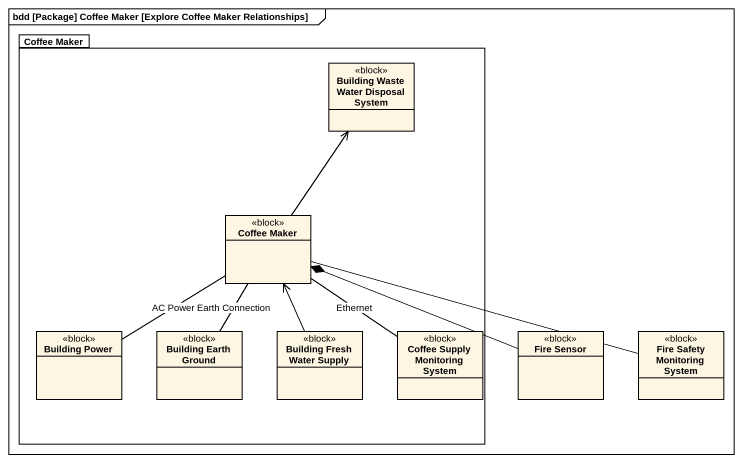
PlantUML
@startuml
mainframe bdd [Package] Coffee Maker [Explore Coffee Maker Relationships]
hide circle
hide empty members
package "Coffee Maker" as Coffee_Maker {
  class "Building Waste Water Disposal System" as Building_Waste_Water <<block>>
  class "Coffee Maker" as Coffee_Maker_2 <<block>>
  class "Building Power" as Building_Power <<block>>
  class "Building Earth Ground" as Building_Earth_Ground <<block>>
  class "Building Fresh Water Supply" as Building_Fresh_Water_Supply <<block>>
  class "Coffee Supply Monitoring System" as Coffee_Supply_Monitoring <<block>>
}
class "Fire Sensor" as Fire_Sensor <<block>>
class "Fire Safety Monitoring System" as Fire_Safety_Monitoring <<block>>
Coffee_Maker_2 -up-> Building_Waste_Water
Building_Power -up- Coffee_Maker_2 : AC Power
Building_Earth_Ground -up- Coffee_Maker_2 : Earth Connection
Building_Fresh_Water_Supply -up-> Coffee_Maker_2
Coffee_Supply_Monitoring -up- Coffee_Maker_2 : Ethernet
Fire_Sensor -left-* Coffee_Maker_2
Fire_Safety_Monitoring -left- Coffee_Maker_2
@enduml
